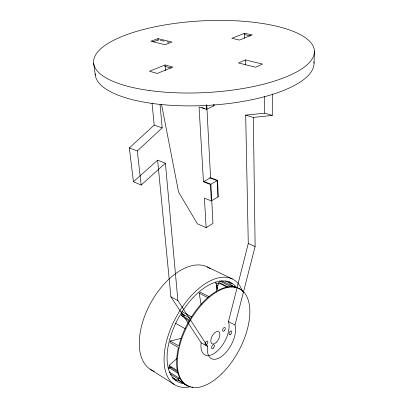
<?xml version="1.0" encoding="UTF-8"?>
<svg xmlns="http://www.w3.org/2000/svg" width="408" height="408" viewBox="0 0 408 408"><rect width="100%" height="100%" fill="white"/><g stroke="black" fill="none" stroke-linecap="round" stroke-linejoin="round"><path stroke-width="0.61" d="M253.348 117.433L255.122 246.519L234.988 325.028A21.553 11.006 -61.8 0 1 222.258 355.929A21.553 11.006 -61.8 0 1 207.697 346.484L177.883 300.569L165.398 163.174L157.605 160.176L170.916 296.845L201.154 342.771A21.4 11.108 -61.7 0 0 215.863 352.288A21.4 11.108 -61.7 0 0 228.485 321.591L248.273 243.535L245.687 115.122L253.348 117.433L272.274 115.413L272.32 93.886M314.022 63.138L314.44 51.316M181.3 338.349L170.406 341.047L170.029 342.644L178.424 347.575A55.014 28.591 -61.6 0 0 189.322 386.432M216.22 292.031L218.51 282.912L219.555 282.739L228.052 286.911M175.772 380.945L176.266 379.884L178.668 380.302L186.869 385.407M189.338 321.305L181.116 315.287L182.034 313.767L190.561 318.434A55.014 28.591 -61.6 0 1 241.184 289.945M186.099 384.968L178.021 379.925L179.627 377.216M221.564 280.791L232.274 286.018L232.866 285.065M232.274 286.018L228.98 282.56L229.576 281.602M152.056 103.209L154.188 125.118L129.341 147.91L133.431 181.779L141.178 185.043L137.287 150.95L162.19 127.877L160.069 104.55M141.178 185.043L165.398 163.174M133.431 181.779L157.605 160.176M177.592 371.739L169.366 366.675L169.106 365.497L177.036 358.423M201.062 304.297L199.201 293.214L200.359 292.245L208.921 296.626M161.502 104.244L178.592 192.132L197.426 223.834L206.147 227.654L212.956 223.36L210.895 184.248L203.414 181.341M206.147 227.654L204.413 198.13L211.324 200.935L218.321 196.738L217.566 180.387L210.574 177.72L203.454 181.774L199.068 107.064L206.504 109.354L214.118 105.713L214.062 104.479M203.454 181.774L210.462 184.498L217.566 180.387M245.427 59.93L238.466 62.965L255.597 67.223L262.522 64.092L245.427 59.93L245.524 64.964M165.102 64.984L149.456 71.232L157.243 73.44L172.88 67.101L165.102 64.984L165.577 70.64M244.555 33.267L231.846 38.342L239.527 40.06L252.21 34.915L244.555 33.267L244.652 38.184M152.816 41.897L158.554 39.8M157.952 38.633L150.884 41.203L164.959 44.702L172.023 42.055L157.952 38.633L158.115 40.474M167.989 367.975L169.192 367.802L178.352 373.453M245.687 115.122L264.715 113.194L272.274 115.413M244.066 34.502L250.481 35.894M160.385 40.249L164.052 41.147M167.107 41.891L168.943 42.34M164.694 66.295L171.212 68.08M201.863 107.559L204.704 108.436M154.188 125.118L162.19 127.877M209.671 177.781L217.143 180.632L217.903 196.988M129.341 147.91L137.287 150.95M248.273 243.535L255.122 246.519M207.152 266.868L232.31 278.955M229.816 282.596L232.065 283.693M225.578 280.908L228.98 282.56M235.727 287.512L233.498 286.426L234.156 287.033M219.382 280.913L231.749 286.967M218.51 282.912L227.011 287.094M215.485 282.713L218.275 284.09M217.872 285.84L216.204 285.008L217.071 289.736M199.201 293.214L207.764 297.616M228.485 321.591L234.988 325.028M170.916 296.845L177.883 300.569M178.704 380.312L178.021 379.925M181.718 311.549L191.775 317.026M181.116 315.287L189.638 319.969A55.014 28.591 -61.6 0 0 178.811 345.969L170.406 341.047M175.45 323.243L185.451 328.863M201.154 342.771L207.697 346.484M169.106 365.497L177.342 370.561M169.182 371.958L179.454 378.344M170.529 374.151L178.434 379.078M172.564 377.568L176.266 379.884M172.798 378.15L174.389 379.149L172.895 378.16M150.027 369.158L174.104 384.382M182.034 313.767L184.6 315.654M93.641 63.311L95.293 75.041M206.744 104.779L210.574 177.72M206.275 104.999L206.504 109.354M210.462 184.498L211.324 200.935M213.608 104.698L213.665 105.932M264.644 96.201L264.715 113.194M313.941 61.909A109.543 37.082 -3 0 1 207.198 105.422A109.543 37.082 -3 0 1 95.202 73.807M190.5 386.631A60.262 31.982 -61.5 0 1 176.205 316.94A60.262 31.982 -61.5 0 1 242.383 291.236M184.452 383.683A56.197 29.815 -61.5 0 1 178.403 318.031A56.197 29.815 -61.5 0 1 236.722 287.62M154.28 371.29A58.63 33.002 -61.1 0 1 150.583 303.205A58.63 33.002 -61.1 0 1 210.151 268.683M215.577 282.27A54.677 30.768 -61.1 0 1 217.25 288.961M171.334 367.43A54.677 30.768 -61.1 0 1 168.285 368.266M242.505 291.108A55.014 28.591 -61.6 0 1 243.709 292.434M192.902 387.141A55.014 28.591 -61.6 0 1 191.979 387.034M224.227 330.776A2.101 1.081 -62.2 0 0 224.956 327.517A2.101 1.081 -62.2 0 0 222.635 329.776A2.101 1.081 -62.2 0 0 224.227 330.776M206.774 344.439A2.157 1.127 -61.2 0 0 207.494 341.129A2.157 1.127 -61.2 0 0 205.071 343.475A2.157 1.127 -61.2 0 0 206.774 344.439M230.699 334.274A2.117 1.071 -62.3 0 0 231.443 331A2.117 1.071 -62.3 0 0 229.123 333.285A2.117 1.071 -62.3 0 0 230.699 334.274M213.272 348.116A2.173 1.117 -61.3 0 0 214.006 344.785A2.173 1.117 -61.3 0 0 211.584 347.162A2.173 1.117 -61.3 0 0 213.272 348.116M149.802 90.571A110.578 35.899 -3 0 0 314.435 51.153A110.578 35.899 -3 0 0 147.757 28.417A110.578 35.899 -3 0 0 149.802 90.571M221.488 374.014A55.055 28.565 -61.6 0 0 240.236 289.16A55.055 28.565 -61.6 0 0 178.928 348.728A55.055 28.565 -61.6 0 0 221.488 374.014M216.056 342.587A6.911 3.58 -61.7 0 0 218.861 331.801A6.911 3.58 -61.7 0 0 211.079 338.793A6.911 3.58 -61.7 0 0 216.056 342.587"/></g></svg>
